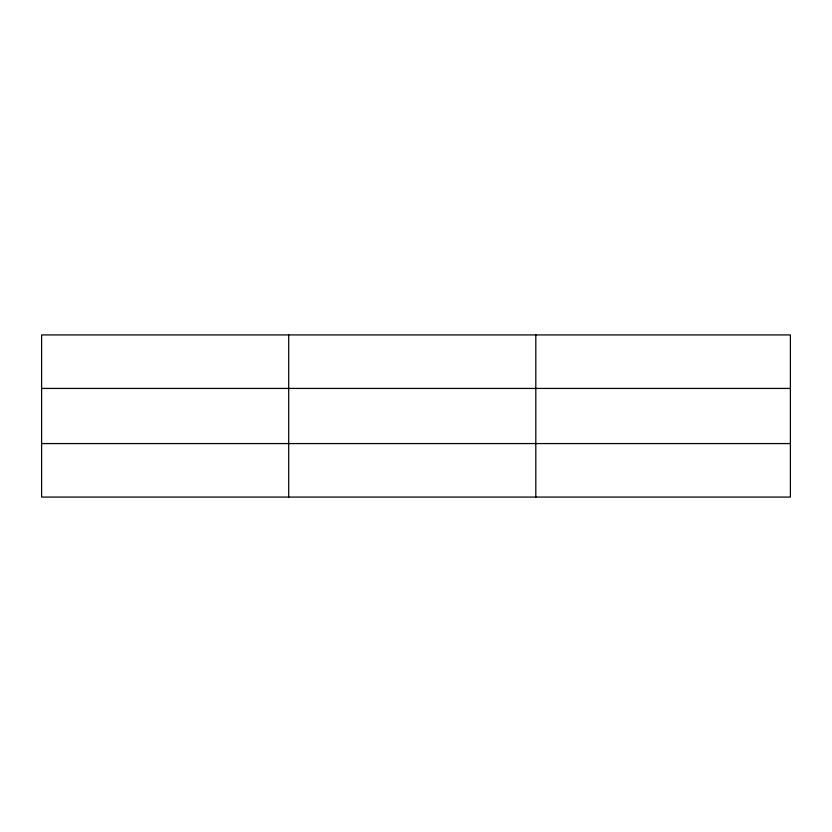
<?xml version="1.0" encoding="UTF-8"?>
<svg xmlns="http://www.w3.org/2000/svg" width="832" height="832" viewBox="0 0 832 832"><rect width="100%" height="100%" fill="white"/><g stroke="black" fill="none" stroke-linecap="round" stroke-linejoin="round"><path stroke-width="1.25" d="M288.704 497.078L288.704 334.922M535.808 497.078L535.808 334.922M790.4 388.43L790.4 334.922L41.6 334.922L41.6 497.078L790.4 497.078L790.4 388.43L41.6 388.43M41.6 443.57L790.4 443.57"/></g></svg>
